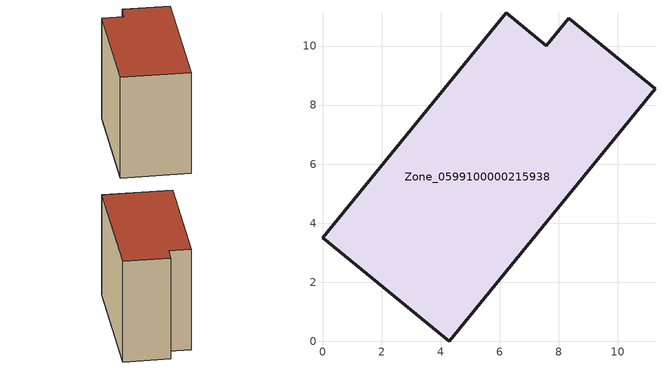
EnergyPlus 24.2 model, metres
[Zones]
Zone_0599100000215938
 floor ground (C_G): 0,3.5 6.22,11.13 7.58,10.01 8.34,10.94 11.26,8.56 4.29,0 z0
 wall outside (C_F): 6.22,11.13 0,3.5 4.29,0 11.26,8.56 8.34,10.94 7.58,10.01 6.22,11.13 z0:8.81
 roof outside (C_R): 11.26,8.56 8.34,10.94 7.58,10.01 6.22,11.13 0,3.5 4.29,0 z8.81
[BUILDING]
Pand.0599100000215938: North Axis=0; Terrain=City; Loads Convergence Tolerance Value=0.04; Temperature Convergence Tolerance Value=0.4; Solar Distribution=FullExterior; Maximum Number of Warmup Days=25; Minimum Number of Warmup Days=1
[Site:Location]
Rotterdam.The.Hague.AP_ZH_NLD Design_Conditions: Latitude=51.96; Longitude=4.45; Time Zone=1; Elevation=-4.5
[SITE:GROUNDTEMPERATURE:BUILDINGSURFACE]
18, 18, 18, 18, 18, 18, 18, 18, 18, 18, 18, 18
[MATERIAL] Thermal Absorptance=0.9; Solar Absorptance=0.7; Visible Absorptance=0.7
Name | Roughness | Thickness | Conductivity | Density | Specific Heat
G.TI.1946 | MediumSmooth | 0.15 | 1 | 540 | 1210
F.TI.1946 | Rough | 0.3 | 0.857143 | 1920 | 840
R.TI.1946 | MediumRough | 0.2 | 0.1 | 1500 | 1000
[CONSTRUCTION]
C_G: G.TI.1946
C_F: F.TI.1946
C_R: R.TI.1946
[ZONE]
Zone_0599100000215938: Type=1; Multiplier=1; Ceiling Height=Autocalculate; Volume=Autocalculate; Floor Area=autocalculate; Part of Total Floor Area=Yes
[ZONEINFILTRATION:DESIGNFLOWRATE]
Infil_Zone_0599100000215938: Zone or ZoneList or Space or SpaceList=Zone_0599100000215938; Schedule=AlwaysOn; Design Flow Rate Calculation Method=Flow/Area; Flow Rate per Floor Area=0.003; Constant Term Coefficient=1; Temperature Term Coefficient=0; Velocity Term Coefficient=0; Velocity Squared Term Coefficient=0
[HVACTEMPLATE:ZONE:IDEALLOADSAIRSYSTEM]
Zone_0599100000215938: Maximum Heating Supply Air Temperature=50; Minimum Cooling Supply Air Temperature=13; Maximum Heating Supply Air Humidity Ratio=0.0156; Minimum Cooling Supply Air Humidity Ratio=0.0077; Heating Limit=NoLimit; Cooling Limit=NoLimit; Dehumidification Control Type=ConstantSensibleHeatRatio; Cooling Sensible Heat Ratio=0.7; Dehumidification Setpoint=60; Humidification Control Type=None; Humidification Setpoint=30; Outdoor Air Method=None; Outdoor Air Flow Rate per Person=0.00944; Outdoor Air Flow Rate per Zone Floor Area=0; Outdoor Air Flow Rate per Zone=0; Demand Controlled Ventilation Type=None; Outdoor Air Economizer Type=NoEconomizer; Heat Recovery Type=None; Sensible Heat Recovery Effectiveness=0.7; Latent Heat Recovery Effectiveness=0.65
[ZONECONTROL:THERMOSTAT]
ThermostatControl_Zone_0599100000215938: Zone or ZoneList=Zone_0599100000215938; Control Type Schedule=DualSetpointControlType; Control 1=Thermostat_Zone_0599100000215938; Temperature Difference Between Cutout And Setpoint=0
[THERMOSTATSETPOINT:DUALSETPOINT]
Thermostat_Zone_0599100000215938: Heating Setpoint Temperature Schedule=HeatingSetpoint_Zone_0599100000215938; Cooling Setpoint Temperature Schedule=CoolingSetpoint_Zone_0599100000215938
[SCHEDULE:COMPACT]
HeatingSetpoint_Zone_0599100000215938: Through: 12/31, For: AllDays, Until: 24:00, 21
CoolingSetpoint_Zone_0599100000215938: Through: 12/31, For: AllDays, Until: 24:00, 24
DualSetpointControlType: Through: 12/31, For: AllDays, Until: 24:00, 4
AlwaysOn: Through: 12/31, For: AllDays, Until: 24:00, 1
